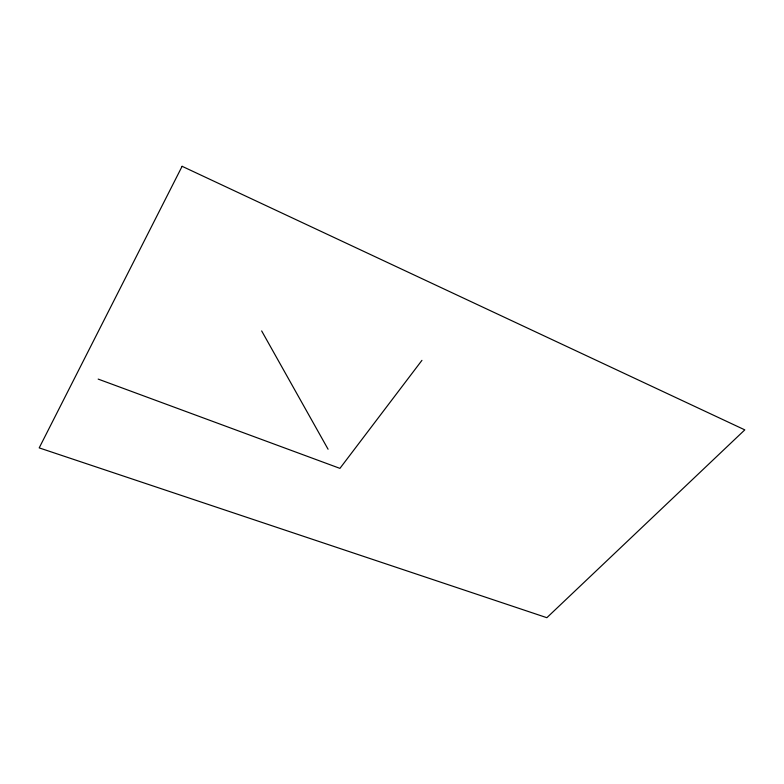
<?xml version="1.0" encoding="UTF-8"?>
<svg xmlns="http://www.w3.org/2000/svg" width="784" height="784" viewBox="0 0 784 784"><rect width="100%" height="100%" fill="white"/><g stroke="black" fill="none" stroke-linecap="round" stroke-linejoin="round"><path stroke-width="1.18" d="M421.939 360.346L339.933 468.371L98.167 379.093M261.66 330.926L328.075 449.232M182.113 166.306L39.2 447.889L546.86 617.694L744.8 429.867L182.113 166.306"/></g></svg>
